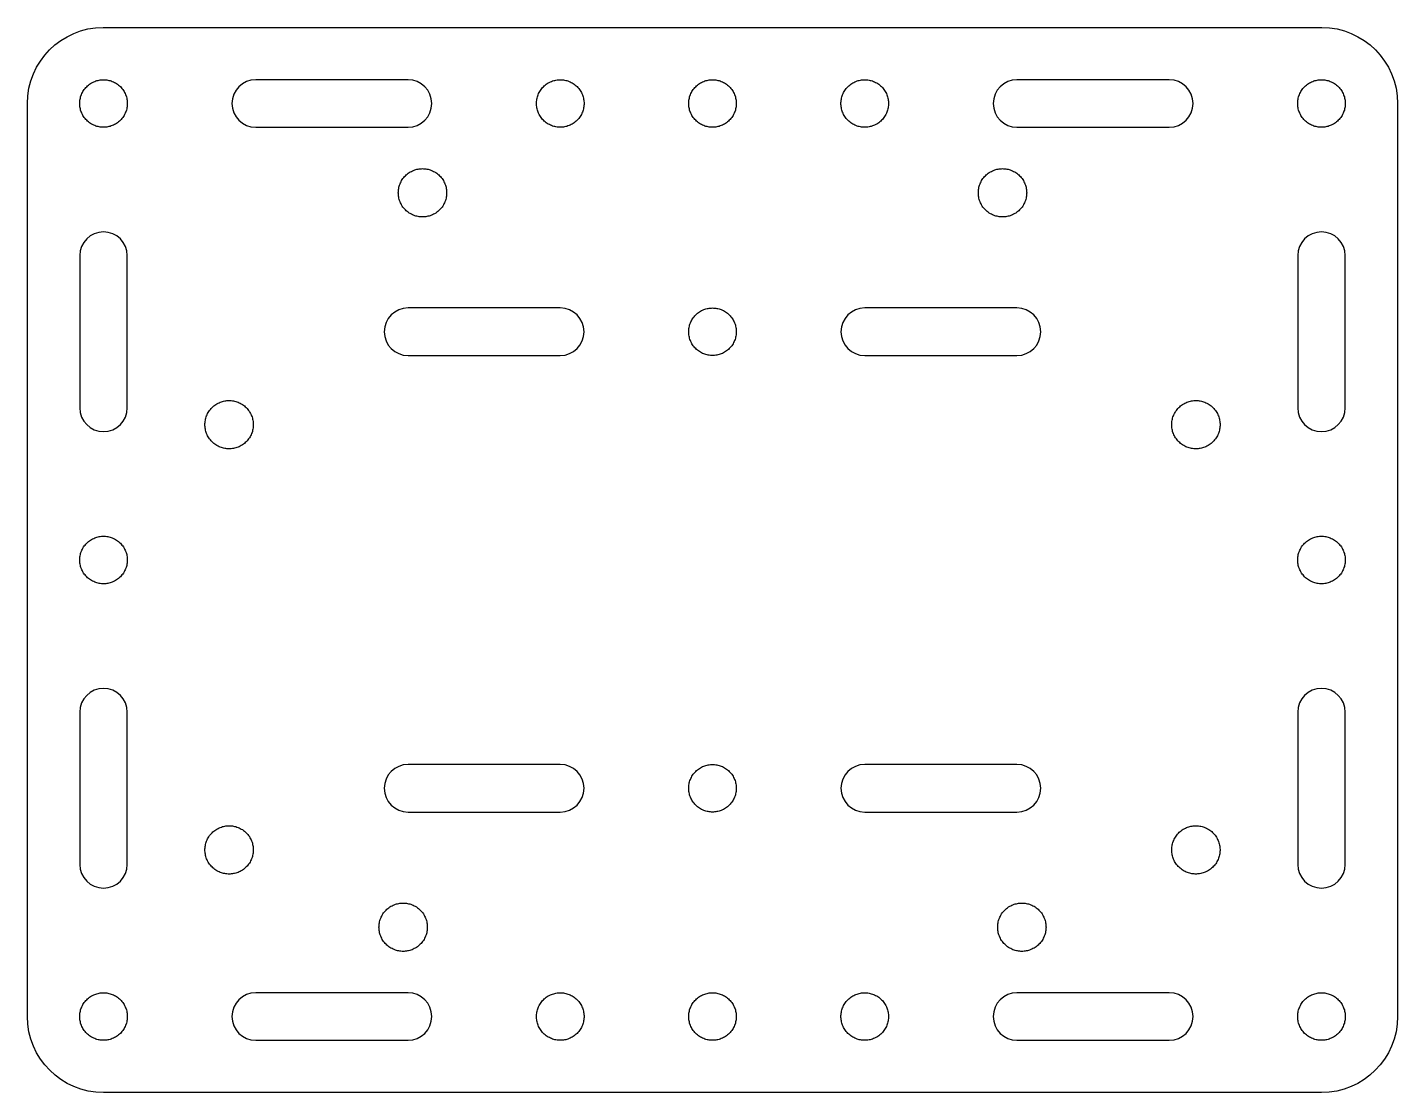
# Model space of a CAD drawing. Header units: millimetres. Extents: x 0 to 90, y 0 to 70.
import ezdxf

# ---------------------------------------------------------------- set-up
doc = ezdxf.new("R2010")
doc.units = ezdxf.units.MM
doc.header["$MEASUREMENT"] = 0
doc.layers.add('____', color=7, linetype='Continuous', true_color=0x000000)

msp = doc.modelspace()

# ---------------------------------------------------------------- linework, layer by layer
at = {"layer": '____'}
for points, degree in [([(0, 65), (0, 67.753), (2.227, 69.988), (4.977, 70)], 3), ([(4.977, 70), (4.985, 70), (4.992, 70), (5, 70)], 3), ([(5, 70), (5.185, 70), (84.976, 70), (85, 70)], 3), ([(5, 70), (5.007, 70), (5.002, 70), (5, 70)], 3), ([(85, 70), (85, 70), (84.994, 70), (85, 70)], 3), ([(85, 70), (85.008, 70), (85.015, 70), (85.023, 70)], 3), ([(85.023, 70), (87.773, 69.988), (90, 67.753), (90, 65)], 3), ([(25, 66.562), (25, 66.562), (15.03, 66.562), (15, 66.562)], 3), ([(75, 66.562), (75, 66.562), (65.03, 66.562), (65, 66.562)], 3), ([(0, 5.001), (0, 5.001), (0, 65), (0, 65)], 3), ([(90, 65), (90, 65), (90, 5), (90, 5)], 3), ([(15, 63.437), (15, 63.437), (24.955, 63.437), (25, 63.437)], 3), ([(65, 63.437), (70, 63.437), (75, 63.437)], 2), ([(3.437, 55), (3.437, 55), (3.437, 45.03), (3.438, 45)], 3), ([(6.562, 45), (6.562, 50), (6.562, 55)], 2), ([(83.437, 55), (83.437, 55), (83.437, 45.003), (83.438, 45)], 3), ([(86.562, 45), (86.562, 50), (86.562, 55)], 2), ([(35, 51.562), (35, 51.562), (25.03, 51.562), (25, 51.562)], 3), ([(65, 51.563), (64.997, 51.563), (55.03, 51.563), (55, 51.563)], 3), ([(25, 48.437), (25, 48.437), (34.955, 48.437), (35, 48.437)], 3), ([(55, 48.438), (55, 48.438), (64.955, 48.438), (65, 48.438)], 3), ([(3.437, 25), (3.437, 25), (3.437, 15.03), (3.438, 15)], 3), ([(6.562, 15), (6.562, 20), (6.562, 25)], 2), ([(83.437, 25), (83.437, 25), (83.437, 15.003), (83.438, 15)], 3), ([(86.562, 15), (86.562, 15), (86.562, 24.963), (86.562, 25)], 3), ([(35, 21.562), (35, 21.562), (25.03, 21.562), (25, 21.562)], 3), ([(65, 21.563), (64.997, 21.563), (55.03, 21.563), (55, 21.563)], 3), ([(25, 18.438), (25, 18.438), (34.955, 18.438), (35, 18.438)], 3), ([(55, 18.438), (55, 18.438), (64.955, 18.438), (65, 18.438)], 3), ([(25, 6.562), (25, 6.562), (15.03, 6.562), (15, 6.562)], 3), ([(75, 6.562), (75, 6.562), (65.03, 6.562), (65, 6.562)], 3), ([(90, 5), (90, 2.239), (87.761, 0), (84.999, 0)], 3), ([(15, 3.437), (20, 3.437), (25, 3.437)], 2), ([(65, 3.437), (70, 3.437), (75, 3.437)], 2), ([(84.999, 0), (45, 0), (5, 0)], 2)]:
    msp.add_open_spline(points, degree=degree, dxfattribs=at)
for points, knots in [([(5, 66.562), (3.437, 66.562), (3.437, 65), (3.437, 63.437), (5, 63.437), (6.562, 63.437), (6.562, 65), (6.562, 66.562), (5, 66.562)], [136.069408, 136.069408, 136.069408, 137.640204, 137.640204, 139.211001, 139.211001, 140.781797, 140.781797, 142.352593, 142.352593, 142.352593]), ([(35, 66.562), (33.437, 66.562), (33.437, 65), (33.437, 63.437), (35, 63.437), (36.562, 63.437), (36.562, 65), (36.562, 66.562), (35, 66.562)], [129.786223, 129.786223, 129.786223, 131.357019, 131.357019, 132.927815, 132.927815, 134.498612, 134.498612, 136.069408, 136.069408, 136.069408]), ([(45, 66.562), (43.437, 66.562), (43.437, 65), (43.437, 63.437), (45, 63.437), (46.562, 63.437), (46.562, 65), (46.562, 66.562), (45, 66.562)], [123.503038, 123.503038, 123.503038, 125.073834, 125.073834, 126.64463, 126.64463, 128.215427, 128.215427, 129.786223, 129.786223, 129.786223]), ([(55, 66.562), (53.437, 66.562), (53.437, 65), (53.437, 63.437), (55, 63.437), (56.562, 63.437), (56.562, 65), (56.562, 66.562), (55, 66.562)], [117.219852, 117.219852, 117.219852, 118.790649, 118.790649, 120.361445, 120.361445, 121.932241, 121.932241, 123.503038, 123.503038, 123.503038]), ([(85, 66.562), (83.437, 66.562), (83.437, 65), (83.437, 63.437), (85, 63.437), (86.562, 63.437), (86.562, 65), (86.562, 66.562), (85, 66.562)], [110.936667, 110.936667, 110.936667, 112.507463, 112.507463, 114.07826, 114.07826, 115.649056, 115.649056, 117.219852, 117.219852, 117.219852]), ([(25.95, 60.718), (24.363, 60.718), (24.363, 59.13), (24.363, 57.543), (25.95, 57.543), (27.538, 57.543), (27.538, 59.13), (27.538, 60.718), (25.95, 60.718)], [142.352593, 142.352593, 142.352593, 143.92339, 143.92339, 145.494186, 145.494186, 147.064982, 147.064982, 148.635779, 148.635779, 148.635779]), ([(64.05, 60.718), (62.462, 60.718), (62.462, 59.13), (62.462, 57.543), (64.05, 57.543), (65.637, 57.543), (65.637, 59.13), (65.637, 60.718), (64.05, 60.718)], [161.202149, 161.202149, 161.202149, 162.772946, 162.772946, 164.343742, 164.343742, 165.914538, 165.914538, 167.485335, 167.485335, 167.485335]), ([(45, 51.562), (43.437, 51.562), (43.437, 50), (43.437, 48.437), (45, 48.437), (46.562, 48.437), (46.562, 50), (46.562, 51.562), (45, 51.562)], [60.671184, 60.671184, 60.671184, 62.241981, 62.241981, 63.812777, 63.812777, 65.383573, 65.383573, 66.95437, 66.95437, 66.95437]), ([(13.25, 45.478), (11.662, 45.478), (11.662, 43.89), (11.662, 42.303), (13.25, 42.303), (14.837, 42.303), (14.837, 43.89), (14.837, 45.478), (13.25, 45.478)], [167.485335, 167.485335, 167.485335, 169.056131, 169.056131, 170.626927, 170.626927, 172.197724, 172.197724, 173.76852, 173.76852, 173.76852]), ([(76.75, 45.478), (75.163, 45.478), (75.163, 43.89), (75.163, 42.303), (76.75, 42.303), (78.338, 42.303), (78.338, 43.89), (78.338, 45.478), (76.75, 45.478)], [148.635779, 148.635779, 148.635779, 150.206575, 150.206575, 151.777371, 151.777371, 153.348168, 153.348168, 154.918964, 154.918964, 154.918964]), ([(5, 36.562), (3.437, 36.562), (3.437, 35), (3.437, 33.437), (5, 33.437), (6.562, 33.437), (6.562, 35), (6.562, 36.562), (5, 36.562)], [92.087111, 92.087111, 92.087111, 93.657907, 93.657907, 95.228704, 95.228704, 96.7995, 96.7995, 98.370296, 98.370296, 98.370296]), ([(85, 36.562), (83.437, 36.562), (83.437, 35), (83.437, 33.437), (85, 33.437), (86.562, 33.437), (86.562, 35), (86.562, 36.562), (85, 36.562)], [104.653482, 104.653482, 104.653482, 106.224278, 106.224278, 107.795074, 107.795074, 109.365871, 109.365871, 110.936667, 110.936667, 110.936667]), ([(45, 21.562), (43.437, 21.562), (43.437, 20), (43.437, 18.438), (45, 18.438), (46.562, 18.438), (46.562, 20), (46.562, 21.562), (45, 21.562)], [54.387999, 54.387999, 54.387999, 55.958795, 55.958795, 57.529592, 57.529592, 59.100388, 59.100388, 60.671184, 60.671184, 60.671184]), ([(13.25, 17.538), (11.662, 17.538), (11.662, 15.95), (11.662, 14.363), (13.25, 14.363), (14.837, 14.363), (14.837, 15.95), (14.837, 17.538), (13.25, 17.538)], [173.76852, 173.76852, 173.76852, 175.339316, 175.339316, 176.910113, 176.910113, 178.480909, 178.480909, 180.051705, 180.051705, 180.051705]), ([(78.337, 15.983), (78.305, 17.57), (76.717, 17.537), (75.13, 17.504), (75.163, 15.917), (75.196, 14.33), (76.783, 14.363), (78.37, 14.396), (78.337, 15.983)], [0, 0, 0, 2.49365, 2.49365, 4.987299, 4.987299, 7.480949, 7.480949, 9.974598, 9.974598, 9.974598]), ([(24.68, 12.458), (23.093, 12.458), (23.093, 10.87), (23.093, 9.282), (24.68, 9.282), (26.268, 9.282), (26.268, 10.87), (26.268, 12.458), (24.68, 12.458)], [154.918964, 154.918964, 154.918964, 156.48976, 156.48976, 158.060557, 158.060557, 159.631353, 159.631353, 161.202149, 161.202149, 161.202149]), ([(65.32, 12.458), (63.732, 12.458), (63.732, 10.87), (63.732, 9.282), (65.32, 9.282), (66.907, 9.282), (66.907, 10.87), (66.907, 12.458), (65.32, 12.458)], [180.051705, 180.051705, 180.051705, 181.622502, 181.622502, 183.193298, 183.193298, 184.764094, 184.764094, 186.334891, 186.334891, 186.334891]), ([(5, 6.562), (3.437, 6.562), (3.437, 5), (3.437, 3.437), (5, 3.437), (6.562, 3.437), (6.562, 5), (6.562, 6.562), (5, 6.562)], [85.803926, 85.803926, 85.803926, 87.374722, 87.374722, 88.945518, 88.945518, 90.516315, 90.516315, 92.087111, 92.087111, 92.087111]), ([(35, 6.562), (33.437, 6.562), (33.437, 5), (33.437, 3.437), (35, 3.437), (36.562, 3.437), (36.562, 5), (36.562, 6.562), (35, 6.562)], [79.52074, 79.52074, 79.52074, 81.091537, 81.091537, 82.662333, 82.662333, 84.233129, 84.233129, 85.803926, 85.803926, 85.803926]), ([(45, 6.562), (43.437, 6.562), (43.437, 5), (43.437, 3.437), (45, 3.437), (46.562, 3.437), (46.562, 5), (46.562, 6.562), (45, 6.562)], [73.237555, 73.237555, 73.237555, 74.808351, 74.808351, 76.379148, 76.379148, 77.949944, 77.949944, 79.52074, 79.52074, 79.52074]), ([(55, 6.562), (53.437, 6.562), (53.437, 5), (53.437, 3.437), (55, 3.437), (56.562, 3.437), (56.562, 5), (56.562, 6.562), (55, 6.562)], [66.95437, 66.95437, 66.95437, 68.525166, 68.525166, 70.095962, 70.095962, 71.666759, 71.666759, 73.237555, 73.237555, 73.237555]), ([(85, 6.562), (83.437, 6.562), (83.437, 5), (83.437, 3.437), (85, 3.437), (86.562, 3.437), (86.562, 5), (86.562, 6.562), (85, 6.562)], [98.370296, 98.370296, 98.370296, 99.941093, 99.941093, 101.511889, 101.511889, 103.082685, 103.082685, 104.653482, 104.653482, 104.653482])]:
    msp.add_rational_spline(points, [1, 0.707106781187, 1, 0.707106781187, 1, 0.707106781187, 1, 0.707106781187, 1], degree=2, knots=knots, dxfattribs=at)
for points, knots in [([(15, 66.562), (14.137, 66.562), (13.437, 65.863), (13.437, 65), (13.437, 64.137), (14.137, 63.437), (15, 63.437)], [27.8719034, 27.8719034, 27.8719034, 27.8719034, 28.1898988, 28.1898988, 28.1898988, 28.5079243, 28.5079243, 28.5079243, 28.5079243]), ([(25, 63.437), (25.863, 63.437), (26.562, 64.137), (26.562, 65), (26.562, 65.863), (25.863, 66.562), (25, 66.562)], [29.5079243, 29.5079243, 29.5079243, 29.5079243, 29.8412576, 29.8412576, 29.8412576, 30.1745909, 30.1745909, 30.1745909, 30.1745909]), ([(65, 66.562), (64.137, 66.562), (63.437, 65.863), (63.437, 65), (63.437, 64.137), (64.137, 63.437), (65, 63.437)], [43.1240587, 43.1240587, 43.1240587, 43.1240587, 43.5021804, 43.5021804, 43.5021804, 43.8803376, 43.8803376, 43.8803376, 43.8803376]), ([(75, 63.437), (75.863, 63.437), (76.563, 64.137), (76.563, 65), (76.563, 65.863), (75.863, 66.562), (75, 66.562)], [44.8803376, 44.8803376, 44.8803376, 44.8803376, 45.2136709, 45.2136709, 45.2136709, 45.5470042, 45.5470042, 45.5470042, 45.5470042]), ([(6.562, 55), (6.562, 55.863), (5.863, 56.562), (5, 56.562), (4.137, 56.562), (3.437, 55.863), (3.437, 55)], [52.6342854, 52.6342854, 52.6342854, 52.6342854, 53.0112592, 53.0112592, 53.0112592, 53.3882331, 53.3882331, 53.3882331, 53.3882331]), ([(86.562, 55), (86.562, 55.863), (85.863, 56.562), (85, 56.562), (84.137, 56.562), (83.437, 55.863), (83.437, 55)], [37.1261558, 37.1261558, 37.1261558, 37.1261558, 37.5031297, 37.5031297, 37.5031297, 37.8801036, 37.8801036, 37.8801036, 37.8801036]), ([(25, 51.562), (24.137, 51.562), (23.437, 50.863), (23.437, 50), (23.437, 49.137), (24.137, 48.437), (25, 48.437)], [23.8719034, 23.8719034, 23.8719034, 23.8719034, 24.1898989, 24.1898989, 24.1898989, 24.5079243, 24.5079243, 24.5079243, 24.5079243]), ([(35, 48.437), (35.863, 48.437), (36.562, 49.137), (36.562, 50), (36.562, 50.863), (35.863, 51.562), (35, 51.562)], [25.5079243, 25.5079243, 25.5079243, 25.5079243, 25.8412576, 25.8412576, 25.8412576, 26.1745909, 26.1745909, 26.1745909, 26.1745909]), ([(55, 51.563), (54.137, 51.562), (53.437, 50.863), (53.437, 50), (53.437, 49.137), (54.137, 48.438), (55, 48.438)], [8.2439915, 8.2439915, 8.2439915, 8.2439915, 8.6221131, 8.6221131, 8.6221131, 9.0002703, 9.0002703, 9.0002703, 9.0002703]), ([(65, 48.438), (65.862, 48.438), (66.562, 49.137), (66.562, 50), (66.562, 50.863), (65.862, 51.563), (65, 51.563)], [10.0002703, 10.0002703, 10.0002703, 10.0002703, 10.2859846, 10.2859846, 10.2859846, 10.5716989, 10.5716989, 10.5716989, 10.5716989]), ([(3.438, 45), (3.438, 44.137), (4.137, 43.437), (5, 43.437), (5.863, 43.437), (6.562, 44.137), (6.562, 45)], [50.8780065, 50.8780065, 50.8780065, 50.8780065, 51.2561281, 51.2561281, 51.2561281, 51.6342854, 51.6342854, 51.6342854, 51.6342854]), ([(83.438, 45), (83.437, 44.137), (84.137, 43.437), (85, 43.437), (85.863, 43.437), (86.562, 44.137), (86.562, 45)], [35.4594892, 35.4594892, 35.4594892, 35.4594892, 35.7928225, 35.7928225, 35.7928225, 36.1261558, 36.1261558, 36.1261558, 36.1261558]), ([(6.562, 25), (6.562, 25.863), (5.863, 26.562), (5, 26.562), (4.137, 26.562), (3.437, 25.863), (3.437, 25)], [48.8803376, 48.8803376, 48.8803376, 48.8803376, 49.2573115, 49.2573115, 49.2573115, 49.6342854, 49.6342854, 49.6342854, 49.6342854]), ([(86.562, 25), (86.562, 25.863), (85.863, 26.562), (85, 26.562), (84.137, 26.562), (83.437, 25.863), (83.437, 25)], [33.5194555, 33.5194555, 33.5194555, 33.5194555, 33.8964294, 33.8964294, 33.8964294, 34.2734033, 34.2734033, 34.2734033, 34.2734033]), ([(25, 21.562), (24.137, 21.562), (23.437, 20.863), (23.437, 20), (23.437, 19.137), (24.137, 18.438), (25, 18.438)], [19.8719034, 19.8719034, 19.8719034, 19.8719034, 20.1898989, 20.1898989, 20.1898989, 20.5079243, 20.5079243, 20.5079243, 20.5079243]), ([(35, 18.438), (35.863, 18.438), (36.562, 19.137), (36.562, 20), (36.562, 20.863), (35.863, 21.562), (35, 21.562)], [21.5079243, 21.5079243, 21.5079243, 21.5079243, 21.8412576, 21.8412576, 21.8412576, 22.1745909, 22.1745909, 22.1745909, 22.1745909]), ([(55, 21.563), (54.137, 21.562), (53.437, 20.863), (53.437, 20), (53.437, 19.137), (54.137, 18.438), (55, 18.438)], [12.2439915, 12.2439915, 12.2439915, 12.2439915, 12.6221131, 12.6221131, 12.6221131, 13.0002703, 13.0002703, 13.0002703, 13.0002703]), ([(65, 18.438), (65.862, 18.438), (66.562, 19.137), (66.562, 20), (66.562, 20.863), (65.862, 21.563), (65, 21.563)], [14.0002703, 14.0002703, 14.0002703, 14.0002703, 14.2859846, 14.2859846, 14.2859846, 14.5716989, 14.5716989, 14.5716989, 14.5716989]), ([(3.438, 15), (3.438, 14.137), (4.137, 13.437), (5, 13.437), (5.863, 13.437), (6.562, 14.137), (6.562, 15)], [47.1240588, 47.1240588, 47.1240588, 47.1240588, 47.5021803, 47.5021803, 47.5021803, 47.8803376, 47.8803376, 47.8803376, 47.8803376]), ([(83.438, 15), (83.437, 14.137), (84.137, 13.437), (85, 13.437), (85.863, 13.437), (86.562, 14.137), (86.562, 15)], [31.8527889, 31.8527889, 31.8527889, 31.8527889, 32.1861222, 32.1861222, 32.1861222, 32.5194555, 32.5194555, 32.5194555, 32.5194555]), ([(15, 6.562), (14.137, 6.562), (13.437, 5.863), (13.437, 5), (13.437, 4.137), (14.137, 3.437), (15, 3.437)], [16.2439915, 16.2439915, 16.2439915, 16.2439915, 16.6221131, 16.6221131, 16.6221131, 17.0002703, 17.0002703, 17.0002703, 17.0002703]), ([(25, 3.437), (25.863, 3.437), (26.562, 4.137), (26.562, 5), (26.562, 5.863), (25.863, 6.562), (25, 6.562)], [18.0002703, 18.0002703, 18.0002703, 18.0002703, 18.3336037, 18.3336037, 18.3336037, 18.666937, 18.666937, 18.666937, 18.666937]), ([(65, 6.562), (64.137, 6.562), (63.437, 5.863), (63.437, 5), (63.437, 4.137), (64.137, 3.437), (65, 3.437)], [39.1240587, 39.1240587, 39.1240587, 39.1240587, 39.5021804, 39.5021804, 39.5021804, 39.8803376, 39.8803376, 39.8803376, 39.8803376]), ([(75, 3.437), (75.863, 3.437), (76.563, 4.137), (76.563, 5), (76.563, 5.863), (75.863, 6.562), (75, 6.562)], [40.8803376, 40.8803376, 40.8803376, 40.8803376, 41.2136709, 41.2136709, 41.2136709, 41.5470042, 41.5470042, 41.5470042, 41.5470042]), ([(5, 0), (2.239, 0), (0, 2.239), (0, 5), (0, 5), (0, 5.001), (0, 5.001)], [11.3464621, 11.3464621, 11.3464621, 11.3464621, 11.746462, 11.746462, 11.746462, 12.1464621, 12.1464621, 12.1464621, 12.1464621])]:
    msp.add_open_spline(points, degree=3, knots=knots, dxfattribs=at)

doc.saveas('drawing.dxf')
